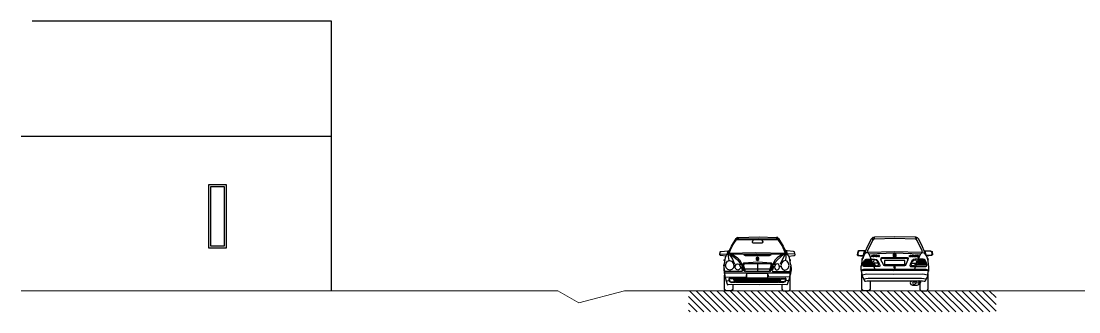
# Model space of a CAD drawing. Header units: metres. Extents: x -686 to 211, y -481 to 125.
# Drawn here: x -685.92 to -658.48, y -342.68 to -335.13 of the extents above; entities that cross this region are included whole.
import ezdxf

# ---------------------------------------------------------------- set-up
doc = ezdxf.new("R2010")
doc.units = ezdxf.units.M
doc.layers.add('SRAFA', color=251, linetype='Continuous')
doc.layers.add('ZDIVO', color=1, linetype='Continuous')

# ---------------------------------------------------------------- blocks, each defined once
blk = doc.blocks.new('SYM_AUTO_MERCEDES_MBE-P')
at = {"color": 7, "linetype": 'Continuous'}
for points in [[(76.5, 98.4), (66.8, 119.2), (54.9, 139.5), (52.1, 141.6), (48.5, 141.8), (-4.8, 143.6), (-48.5, 141.8), (-52.6, 141.6), (-54.9, 139.5), (-67.3, 119.2), (-76.5, 98.4)], [(-74.2, 98.4), (-64.5, 120.7), (-51.8, 139.8)], [(-49.5, 141.8), (-50.3, 137.5), (-52.6, 137.2), (-52.6, 141.1), (-51.3, 142.3), (-49.5, 141.8)], [(-52.6, 137.2), (-2.5, 138.5), (52.6, 137.2)], [(49.5, 141.8), (50.3, 137.5), (52.6, 137.2), (52.3, 141.1), (51.3, 142.3), (49.5, 141.8)], [(74.2, 98.4), (69.6, 109.8), (64.3, 120.7), (51.6, 139.8)], [(-54.9, 134.7), (-23.4, 136), (-12.7, 136), (23.4, 136), (54.9, 134.7)], [(-11.7, 134.7), (-14, 130.6), (-13.5, 128.3), (-11.9, 127.3), (11.2, 127.3), (12.5, 128.6), (12.7, 130.6), (10.7, 134.7)], [(-81.3, 93.5), (-95.8, 94.8), (-97.8, 96.8), (-96.8, 104.2), (-93.5, 105.7), (-77, 107), (-74.7, 107), (-71.9, 109.3)], [(-97.3, 98.9), (-78.5, 98.4), (-75.5, 106.3)], [(84.6, 53.1), (86.7, 70.7), (85.6, 71.4), (85.4, 73.7), (82.6, 90), (79.8, 95.6), (76.5, 98.4), (2.8, 99.6), (-76.5, 98.4), (-80, 95.6), (-82.8, 90), (-85.4, 73.7), (-85.9, 71.4), (-86.9, 70.7), (-84.6, 53.1)], [(-84.6, 80.6), (-86.1, 81.8), (-86.4, 83.4), (-84.1, 84.9)], [(-73.7, 81.6), (-74.7, 92.8), (-73.7, 98.6)], [(72.9, 100.9), (4.3, 102.4), (-73.2, 100.9)], [(-71.4, 96.6), (-65.1, 85.2), (-59, 72.7)], [(-68.3, 97.3), (-52.1, 83.4), (-45.7, 76), (-42.9, 69.9)], [(-65.6, 98.6), (-51.8, 88.7), (-46.3, 83.4), (-42.4, 77.3), (-36.3, 54.9)], [(35.3, 97.3), (31, 94.8), (-31.5, 94.8), (-36.3, 97.1), (35.6, 97.1)], [(-0.3, 82.4), (-4.1, 84.6), (-3.8, 88.5), (-0.3, 90.7), (1.5, 90.2), (3.3, 88.5), (3.1, 84.6), (-0.3, 82.4)], [(-0.3, 85.7), (-3.6, 84.6), (-1, 86.9), (-0.3, 90.5), (0.2, 86.9), (3.1, 84.6), (-0.3, 85.7)], [(65.6, 98.6), (51.6, 88.7), (46, 83.4), (42.4, 77.3), (39.1, 66.1), (36.1, 54.9)], [(68.4, 97.3), (51.8, 83.4), (45.5, 76), (42.7, 69.9)], [(71.4, 96.6), (64.8, 85.2), (58.9, 72.7)], [(81.1, 93.3), (95.8, 94.8), (97.6, 96.8), (96.6, 104.2), (95.3, 105.5), (93.5, 105.7), (76.7, 107), (74.2, 107), (71.7, 109.3)], [(73.4, 81.6), (74.5, 92.8), (73.4, 98.6)], [(97.3, 98.9), (78.5, 98.4), (75.5, 106.3)], [(84.6, 80.6), (85.9, 81.8), (86.1, 83.4), (84.1, 84.9)], [(-86.9, 70.4), (-87.4, 57.7), (-85.4, 44.3)], [(85.1, 55.2), (85.1, 47.3), (83.9, 38.2), (78.3, 20.4), (77.3, 19.1), (76, 19.4), (65.8, 20.4), (-6.4, 20.1), (-65.8, 20.4), (-76.2, 19.4), (-77.5, 19.1), (-78.3, 20.4), (-84.1, 38.2), (-85.4, 47.3), (-85.1, 55.2)], [(-43.4, 65.9), (-42.2, 65.9), (-38.9, 55.2), (-39.4, 53.4), (-84.6, 53.1)], [(-71.1, 56.7), (-76.7, 58.5), (-80.8, 63), (-82.6, 69.1), (-81.3, 75.5), (-77.8, 80.1), (-72.7, 81.6), (-67.3, 80.1), (-63, 75.5), (-61.2, 69.1), (-62.5, 63), (-65.8, 58.5), (-71.1, 56.7)], [(-70.4, 53.1), (-70.4, 56.7)], [(-61, 66.6), (-57.9, 66.1)], [(-50.6, 57.2), (-54.1, 58.5), (-56.7, 61.3), (-57.9, 65.1), (-56.9, 69.1), (-54.6, 72.2), (-51.6, 73.2), (-48, 72.2), (-45.2, 69.1), (-44.2, 65.1), (-45, 61.3), (-47.3, 58.5), (-50.6, 57.2)], [(-31.5, 53.1), (-33.8, 54.2), (-34.6, 56.4), (-38.1, 69.9), (-38.1, 73.5), (-35.6, 75.5), (-2.5, 77.8), (35.6, 75.5), (37.9, 73.5), (38.1, 69.9), (34.6, 56.4), (33.5, 54.2), (31.5, 53.1)], [(0, 53.9), (-29.7, 54.2), (-31.8, 55.4), (-32.5, 57.2), (-35.6, 68.4), (-35.6, 71.4), (-33.3, 73), (0, 73.7), (33.3, 73), (35.1, 71.4), (35.6, 68.4), (32.5, 57.2), (31.5, 55.4), (29.7, 54.2), (0, 53.9)], [(33, 60), (0, 60), (-33, 60)], [(0, 73.7), (0, 53.9)], [(43.5, 65.9), (42.2, 65.9), (38.9, 55.2), (39.4, 53.4), (84.6, 53.1)], [(50.6, 57.2), (53.9, 58.5), (56.4, 61.3), (57.4, 65.1), (56.9, 69.1), (54.4, 72.2), (51.3, 73.2), (47.8, 72.2), (45.2, 69.1), (44, 65.1), (44.7, 61.3), (47, 58.5), (50.6, 57.2)], [(61, 66.6), (57.9, 66.1)], [(71.1, 56.7), (76.5, 58.5), (80.5, 63), (82.3, 69.1), (81.3, 75.5), (77.5, 80.1), (72.4, 81.6), (67.1, 80.1), (63, 75.5), (61.2, 69.1), (62.2, 63), (65.8, 58.5), (71.1, 56.7)], [(70.4, 53.1), (70.4, 56.7)], [(86.9, 70.4), (87.2, 57.7), (85.4, 44.3)], [(-64, 20.1), (-64, 7.9), (-65.3, 5.1), (-68.3, 3.6), (-81.1, 3.6), (-84.1, 5.1), (-85.4, 7.9), (-85.4, 44.3)], [(84.6, 49.8), (-0.8, 49.8), (-84.9, 49.8)], [(-83.8, 38.9), (-28.7, 39.9)], [(-81.3, 29.3), (-74.2, 30)], [(-56.9, 28), (-55.6, 26.7), (-56.7, 25.4), (-69.1, 25.7), (-72.7, 27.5), (-74.4, 30.8), (-74.4, 34.1), (-72.2, 35.9), (6.6, 35.6), (72.2, 35.9), (74.2, 34.1), (74.2, 30.8), (72.2, 27.5), (69.1, 25.7), (56.7, 25.4), (55.7, 26.7), (56.9, 28)], [(-58.2, 26.5), (-62, 34.3), (-72.2, 34.6), (-72.7, 30.8), (-71.4, 28.2), (-69.4, 27), (-58.2, 26.5)], [(60.2, 34.1), (58.4, 29.5), (55.4, 27.7), (12.7, 27.7), (-55.4, 27.7), (-58.4, 29.5), (-60.2, 34.1)], [(-59, 34.6), (-59.5, 35.6)], [(57.7, 32.1), (58.4, 33.3), (-58.4, 33.3), (-57.7, 32.1)], [(56.2, 29), (56.9, 30.3), (-56.9, 30.3), (-56.2, 29)], [(26.9, 37.4), (26.9, 48.1), (29.2, 43.2), (28.7, 40.7), (26.9, 37.4), (0.8, 37.4), (-26.7, 37.4), (-28.7, 40.7), (-29.2, 43.2), (-26.7, 48.1), (-26.7, 37.4)], [(-26.7, 48.1), (1.3, 48.1), (26.9, 48.1)], [(83.9, 38.9), (28.7, 39.9)], [(58.2, 26.5), (62, 34.3), (72.2, 34.6), (72.7, 30.8), (71.1, 28.2), (69.4, 27), (58.2, 26.5)], [(58.9, 34.6), (59.5, 35.6)], [(64, 20.1), (64, 7.9), (65.1, 4.9), (68.1, 3.6), (80.8, 3.6), (83.9, 4.9), (85.1, 7.9), (85.1, 44.3)], [(81.1, 29.3), (74.2, 30)], [(55.1, 25.7), (-0.5, 25.7), (-55.1, 25.7)]]:
    blk.add_lwpolyline(points, dxfattribs=at)
blk = doc.blocks.new('SYM_AUTO_MERCEDES_MBE-Z')
at = {"color": 7, "linetype": 'Continuous'}
for points in [[(-79, 96.3), (-70.6, 117.7), (-60.4, 137.5), (-56.9, 140.8), (-51.8, 142.3), (2.8, 143.3), (54.7, 142.3), (59.5, 140.8), (63.3, 137.5), (73.5, 117.7), (81.8, 96.3)], [(1.8, 139.5), (54.2, 137.8), (57.5, 136.7), (59.5, 133.7), (72.7, 106.8), (73, 104.7), (70.9, 103.7), (2.8, 105), (-68.1, 103.7), (-70.1, 104.7), (-69.8, 106.8), (-56.6, 133.7), (-54.6, 136.7), (-51.3, 137.8), (1.8, 139.5)], [(-51.3, 142.3), (-52.8, 140.6), (-53.1, 137.5), (-55.6, 135.2), (-54.1, 142.8), (-51.3, 142.3)], [(54.2, 142.3), (55.4, 140.6), (55.9, 137.5), (58.7, 135.2), (58.2, 140), (56.9, 142.8), (54.2, 142.3)], [(-74.9, 108.3), (-91.4, 107), (-95, 105.2), (-96, 97.1), (-94, 95.1), (-80.8, 93.5), (-77.5, 107), (-90.7, 106), (-93, 105.7), (-94, 104.2), (-94.5, 99.4), (-94.2, 97.1), (-92.7, 96.1), (-80.8, 94.8)], [(-49.8, 58.7), (-62.2, 92.3), (-65.5, 98.6), (-69.6, 103.2), (-73.7, 101.9), (-76.7, 99.4), (-81.5, 91.5), (-84.3, 81.6), (-85.3, 70.7)], [(-82.8, 87.9), (-84.6, 85.9), (-83.8, 82.9)], [(-39.1, 66.1), (-78.7, 66.1), (-80.8, 67.1), (-81.5, 69.1), (-80.8, 75.8), (-77.2, 82.6), (-74.9, 84.6), (-72.4, 85.4), (-51, 85.4), (-46.5, 84.4), (-42.9, 80.8), (-38.6, 72.7), (-37.8, 68.6), (-38.1, 66.9), (-39.1, 66.1)], [(-78.2, 80.6), (-59.7, 80.6), (-60.7, 83.1), (-76.7, 83.1)], [(68.4, 99.6), (2.6, 101.7), (-65.5, 99.6)], [(-58.2, 94.6), (-58.2, 94.1), (-57.9, 94.1), (-56.4, 94.1), (-56.1, 93.5), (-56.1, 93), (-58.2, 93), (-58.2, 92.8), (-57.9, 92.3), (-55.1, 92.3), (-56.1, 91.5), (-58.9, 91.5), (-59.7, 92.3), (-59.7, 94.8), (-58.9, 95.3), (-56.1, 95.3), (-55.1, 94.6), (-58.2, 94.6)], [(-44.7, 67.9), (-42.2, 69.1), (-41.1, 71.9), (-41.9, 75.8), (-43.9, 79.6), (-47.5, 82.6), (-50.8, 83.6), (-53.3, 82.6), (-54.3, 79.6), (-53.8, 75.8), (-51.6, 71.9), (-48.3, 69.1), (-44.7, 67.9)], [(-48.8, 95.1), (-49.5, 95.3), (-51.8, 95.6), (-52.8, 94.8), (-52.6, 94.3), (-50.5, 94.3), (-50.5, 94.1), (-52.1, 93.5), (-53.1, 92.5), (-53.1, 91.8), (-52.8, 91.5), (-49.5, 91.5), (-48.5, 92.3), (-51.3, 92.3), (-51.6, 92.3), (-51.3, 92.8), (-49.5, 93.3), (-48.5, 94.1), (-48.8, 95.1)], [(-42.9, 95.1), (-43.7, 95.6), (-46, 95.6), (-47, 94.8), (-46.7, 94.3), (-44.7, 94.3), (-44.7, 94.1), (-46.2, 93.5), (-47.2, 92.5), (-47.2, 91.8), (-46.7, 91.5), (-43.7, 91.5), (-42.7, 92.3), (-45.5, 92.3), (-45.7, 92.5), (-45.5, 92.8), (-43.7, 93.3), (-42.7, 94.1), (-42.9, 95.1)], [(-41.1, 92.3), (-40.4, 91.5), (-37.6, 91.5), (-36.6, 92), (-36.6, 94.8), (-37.3, 95.3), (-40.6, 95.3), (-41.1, 94.6), (-41.1, 92.3)], [(-39.4, 92.3), (-39.6, 92.8), (-39.6, 94.1), (-39.6, 94.6), (-38.6, 94.6), (-38.1, 94.1), (-38.1, 92.8), (-38.6, 92.3), (-39.4, 92.3)], [(-32.5, 83.9), (-26.9, 71.2), (-25.9, 69.1), (-23.9, 68.1), (27.5, 68.1), (29.3, 69.1), (30.5, 71.2), (37.6, 83.9), (37.1, 87.4), (35.1, 89.5), (-31, 89.5), (-32.8, 87.4), (-32.5, 83.9)], [(-32.5, 83.9), (-31.7, 86.4), (-29.2, 87.2), (34.3, 87.2), (36.6, 86.4), (37.6, 83.9)], [(-24.1, 71.4), (-24.1, 82.4), (28.7, 82.4), (28.7, 71.4), (-24.1, 71.4)], [(2.1, 90.7), (-1.7, 93), (-1.7, 97.3), (2.1, 99.6), (4.1, 99.1), (5.9, 97.3), (5.9, 93), (4.3, 91.5), (2.1, 90.7)], [(2.1, 94.3), (-1.5, 93), (1.6, 95.6), (2.1, 99.4), (2.8, 95.6), (5.6, 93), (2.1, 94.3)], [(42, 66.1), (81.6, 66.1), (83.4, 67.1), (84.4, 69.1), (83.6, 75.8), (80.1, 82.6), (77.8, 84.6), (75.5, 85.4), (54.2, 85.4), (49.3, 84.4), (46, 80.8), (41.4, 72.7), (40.4, 68.6), (40.7, 66.9), (42, 66.1)], [(41.4, 92.3), (41.4, 94.8), (41.7, 95.3), (44, 95.3), (44.8, 94.6), (44.8, 93), (44, 92.3), (41.4, 92.3)], [(42.7, 93), (43.2, 93), (43.7, 93.3), (43.7, 94.1), (43.5, 94.3), (42.7, 94.3), (42.7, 93)], [(47.8, 67.9), (45, 69.1), (44, 71.9), (44.5, 75.8), (46.8, 79.6), (50.1, 82.6), (53.4, 83.6), (55.9, 82.6), (57.2, 79.6), (56.4, 75.8), (54.4, 71.9), (51.1, 69.1), (47.8, 67.9)], [(47, 94.8), (46.5, 95.1), (45.8, 95.1), (45.5, 94.8), (45.5, 92.3), (46.5, 92.3), (47, 92.5), (47, 94.8)], [(48.8, 94.6), (48.8, 94.1), (48.8, 93.8), (50.1, 93.8), (50.3, 93.5), (50.3, 93.3), (48.8, 93.3), (48.8, 93), (48.8, 92.8), (50.8, 92.8), (50.3, 92), (48.1, 92), (47.5, 92.8), (47.5, 94.6), (48.1, 95.1), (50.3, 95.1), (50.8, 94.6), (48.8, 94.6)], [(54.9, 94.6), (54.2, 95.1), (52.4, 95.1), (51.9, 94.8), (51.6, 94.6), (52.1, 93.5), (53.6, 93.3), (53.6, 93), (53.4, 93), (51.9, 93), (51.6, 92.8), (52.1, 92.3), (54.2, 92.3), (54.9, 92.5), (54.9, 93.3), (54.4, 93.8), (53.1, 94.1), (52.9, 94.6), (54.9, 94.6)], [(52.6, 58.7), (65.3, 92.3), (68.1, 98.6), (72.4, 103.2), (76.3, 101.9), (79.3, 99.4), (84.1, 91.5), (86.9, 81.6), (88.2, 70.7)], [(56.7, 94.6), (56.7, 94.1), (56.9, 93.8), (58.2, 93.8), (58.2, 93.5), (58.2, 93.3), (56.7, 93.3), (56.7, 93), (56.9, 92.8), (59, 92.8), (58.2, 92), (56.2, 92), (55.7, 92.8), (55.7, 94.6), (55.9, 95.1), (58.2, 95.1), (59, 94.6), (56.7, 94.6)], [(62.8, 93), (61, 93), (61, 94.8), (60.8, 95.1), (60, 95.1), (59.7, 94.8), (59.7, 92.5), (60.3, 92.3), (62, 92.3), (62.8, 93)], [(81.3, 80.6), (62.8, 80.6), (63.6, 83.1), (79.6, 83.1)], [(78, 108.3), (94.6, 107), (97.9, 105.2), (98.9, 97.1), (97.1, 95.1), (83.6, 93.5), (80.6, 107), (93.8, 106), (95.6, 105.7), (96.8, 104.2), (97.3, 99.4), (97.1, 97.1), (95.8, 96.1), (83.6, 94.8)], [(85.9, 86.4), (84.1, 87.7), (82.9, 91), (79.8, 99.1)], [(85.7, 87.9), (87.4, 85.9), (86.9, 82.9)], [(-85.9, 57.2), (-86.1, 54.2)], [(4.1, 29), (-70.1, 29), (-74.4, 28.5), (-76.5, 28.5), (-77.7, 29.5), (-83.8, 42.2), (-84.3, 47.8), (-86.1, 54.2), (-80.3, 55.7), (-74.2, 55.7), (5.6, 55.2), (77.3, 55.7), (89, 54.2), (86.9, 47.8), (86.7, 42.2), (80.6, 29.5), (79.1, 28.7), (77.3, 28.7), (73, 29), (4.1, 29)], [(-83.6, 74.2), (-85.3, 70.9), (-85.9, 66.6), (-85.9, 57.2), (-80, 58.7), (-73.9, 58.7), (5.4, 58.2), (76.8, 58.7), (82.6, 58.7), (88.7, 57.2), (88.7, 66.6), (86.7, 74.2)], [(89, 55.7), (82.9, 57.2), (77, 57.2), (5.6, 56.7), (-74.2, 57.2), (-85.9, 55.7)], [(-81.3, 70.2), (-55.9, 70.2), (-56.9, 72.4), (-81.3, 72.4)], [(-80.8, 75.5), (-57.9, 75.5), (-58.7, 78), (-79.8, 78)], [(-41.9, 75.5), (-53.3, 75.5)], [(2.1, 62.3), (0, 63.6), (0.3, 65.6), (2.1, 66.9), (4.1, 65.6), (3.8, 63.6), (2.1, 62.3)], [(45, 75.5), (56.4, 75.5)], [(84.4, 70.2), (58.7, 70.2), (59.7, 72.4), (84.4, 72.4)], [(83.6, 75.5), (60.8, 75.5), (61.8, 78), (82.6, 78)], [(88.7, 57.2), (89, 54.2)], [(-63.2, 25.7), (-63.2, 7.9), (-64.5, 4.9), (-67.6, 3.6), (-80.3, 3.6), (-83.3, 4.9), (-84.6, 7.9), (-84.6, 48.3)], [(-83.3, 44), (-71.4, 46.3), (5.6, 45.5), (74.5, 46.3), (86.2, 44)], [(-79.8, 33.3), (-67.8, 35.3), (5.6, 35.6), (70.7, 35.3), (82.6, 33.3)], [(-59.2, 23.9), (-62, 22.9), (-64, 23.2), (-66.3, 24.9), (-65.5, 26.5), (-60.7, 29.3), (-56.1, 28.5), (-49.5, 25.2), (-47.5, 26), (-45.5, 25.2), (-44.7, 23.4), (-45.5, 21.6), (-50.3, 20.9), (-53.3, 22.9), (-56.1, 24.7), (-59.2, 23.9)], [(-41.1, 29), (-39.1, 27), (-38.3, 23.9), (-40.4, 19.6), (-44.7, 17.6), (-56.1, 17.6), (-60.7, 19.6), (-62.5, 23.9), (-61, 28)], [(65.8, 28.7), (65.8, 7.7), (67.1, 4.9), (70.2, 3.3), (82.9, 3.3), (85.7, 4.9), (87.2, 7.7), (87.2, 48.3)], [(-65.8, 25.7), (-62, 26), (-59.9, 23.7)]]:
    blk.add_lwpolyline(points, dxfattribs=at)

msp = doc.modelspace()

# ---------------------------------------------------------------- hatches: boundary and pattern name
at = {"layer": 'SRAFA', "linetype": 'Continuous'}
h = msp.add_hatch(dxfattribs=at)
h.set_pattern_fill('ANSI31', color=256, angle=149.9014, style=0)
h.set_pattern_definition([(315, (-601.62463, -686.45368), (-0.088388348, -0.088388348), [])])
h.paths.add_polyline_path([(-660.622, -342.135), (-668.609, -342.135), (-668.609, -342.685), (-660.622, -342.685)])

# ---------------------------------------------------------------- linework, layer by layer
for p, q in [((-677.868, -335.135), (-685.638, -335.135)), ((-677.868, -342.135), (-677.868, -335.135)), ((-677.868, -338.135), (-685.922, -338.135)), ((-677.868, -342.135), (-677.868, -338.135))]:
    msp.add_line(p, q, dxfattribs=at)
for points in [[(-681.051, -339.377), (-680.601, -339.377), (-680.601, -341.031), (-681.051, -341.031)], [(-681.001, -339.427), (-680.651, -339.427), (-680.651, -340.981), (-681.001, -340.981)]]:
    msp.add_lwpolyline(points, close=True, dxfattribs=at)
at = {"layer": 'ZDIVO', "linetype": 'Continuous', "lineweight": 0}
for p, q in [((-671.997, -342.135), (-685.922, -342.135)), ((-671.45, -342.449), (-671.997, -342.135)), ((-670.267, -342.135), (-671.45, -342.449)), ((-657.785, -342.135), (-670.267, -342.135))]:
    msp.add_line(p, q, dxfattribs=at)

# ---------------------------------------------------------------- block references
at = {"linetype": 'Continuous', "lineweight": 0, "xscale": -0.009999999776482589, "yscale": 0.01000000029000603, "zscale": 0.009999999999999998, "rotation": 2.001033019283227e-06}
for name, p in [('SYM_AUTO_MERCEDES_MBE-P', (-666.819, -342.171)), ('SYM_AUTO_MERCEDES_MBE-Z', (-663.236, -342.171))]:
    msp.add_blockref(name, p, dxfattribs=at)

doc.saveas('drawing.dxf')
